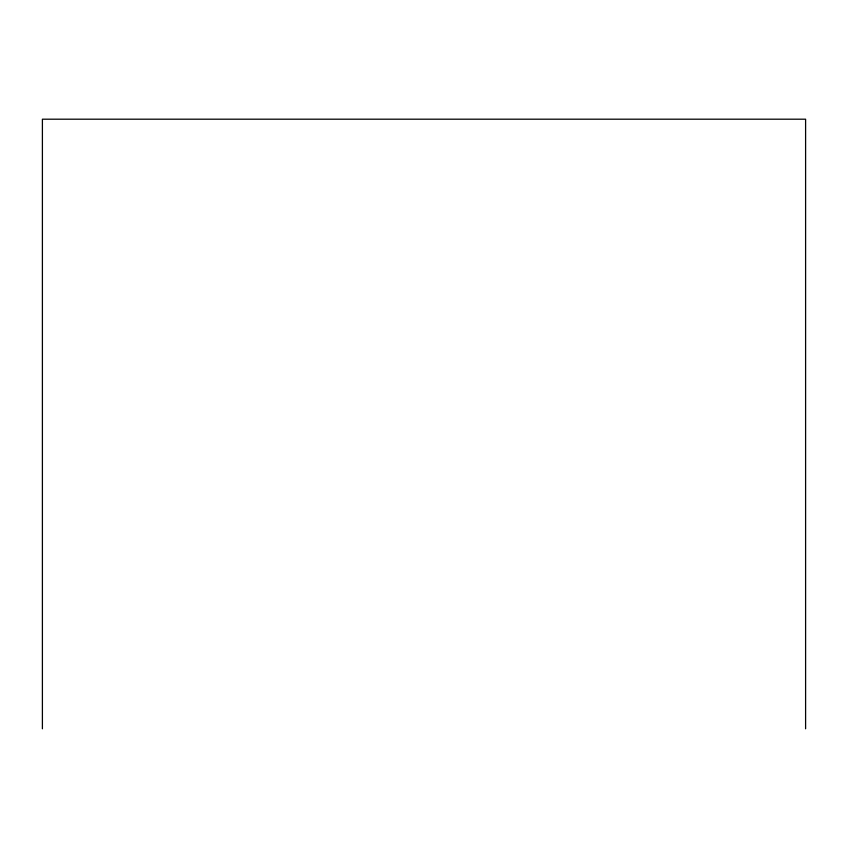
<?xml version="1.0" encoding="UTF-8"?>
<svg xmlns="http://www.w3.org/2000/svg" width="848" height="848" viewBox="0 0 848 848"><rect width="100%" height="100%" fill="white"/><g stroke="black" fill="none" stroke-linecap="round" stroke-linejoin="round"><path stroke-width="1.27" d="M805.6 728.803L805.6 119.197L42.4 119.197L42.4 728.803"/></g></svg>
